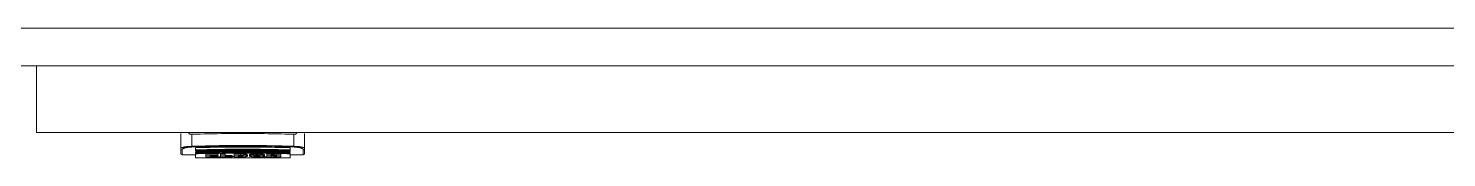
# Model space of a CAD drawing. Header units: millimetres. Extents: x 0 to 4000, y 0 to 2720.
# Drawn here: x 2449.7 to 2794, y 2251.9 to 2283.4 of the extents above; entities that cross this region are included whole.
import ezdxf

# ---------------------------------------------------------------- set-up
doc = ezdxf.new("R2010")
doc.units = ezdxf.units.MM
doc.layers.add('KASTEN', color=1, linetype='Continuous', lineweight=0)

msp = doc.modelspace()

# ---------------------------------------------------------------- linework, layer by layer
at = {"layer": 'KASTEN', "color": 1, "linetype": 'Continuous'}
for p, q in [((3046.75, 2283.42), (1852.76, 2283.42)), ((3047.25, 2274.29), (1852.26, 2274.29)), ((2451.75, 2258.09), (3043.25, 2258.09)), ((2486.79, 2254.21), (2486.79, 2257.84)), ((2516.79, 2257.84), (2516.79, 2254.21)), ((2486.79, 2252.94), (2486.79, 2254.21)), ((2487.09, 2253.91), (2487.09, 2252.64)), ((2487.09, 2252.64), (2490.29, 2252.64)), ((2490.29, 2254.37), (2490.29, 2253.83)), ((2490.29, 2253.63), (2490.29, 2253.83)), ((2490.29, 2253.15), (2490.29, 2253.18)), ((2490.29, 2252.9), (2490.29, 2252.93)), ((2490.29, 2252.9), (2490.29, 2251.94)), ((2490.29, 2251.94), (2493.79, 2251.94)), ((2495.73, 2252.84), (2492.8, 2252.84)), ((2492.8, 2252.59), (2492.8, 2252.84)), ((2492.8, 2252.59), (2495.73, 2252.59)), ((2492.8, 2252.16), (2492.8, 2252.59)), ((2495.78, 2252.16), (2492.8, 2252.16)), ((2493.79, 2251.94), (2509.79, 2251.94)), ((2495.73, 2252.48), (2493.9, 2252.48)), ((2493.9, 2252.48), (2493.9, 2252.41)), ((2493.9, 2252.41), (2495.6, 2252.41)), ((2495.6, 2252.32), (2493.9, 2252.32)), ((2493.9, 2252.32), (2493.9, 2252.25)), ((2493.9, 2252.25), (2495.78, 2252.25)), ((2495.6, 2252.41), (2495.6, 2252.48)), ((2495.6, 2252.41), (2495.6, 2252.32)), ((2495.73, 2252.59), (2495.73, 2252.84)), ((2495.73, 2252.59), (2495.73, 2252.48)), ((2495.78, 2252.5), (2495.73, 2252.5)), ((2495.78, 2252.25), (2495.78, 2252.5)), ((2495.78, 2252.25), (2495.78, 2252.16)), ((2497.48, 2252.84), (2496.38, 2252.84)), ((2496.38, 2252.59), (2496.38, 2252.84)), ((2496.38, 2252.59), (2497.48, 2252.59)), ((2496.38, 2252.16), (2496.38, 2252.59)), ((2499.18, 2252.16), (2496.38, 2252.16)), ((2497.48, 2252.59), (2497.48, 2252.84)), ((2497.48, 2252.59), (2497.48, 2252.25)), ((2499.18, 2252.5), (2497.48, 2252.5)), ((2497.48, 2252.25), (2499.18, 2252.25)), ((2499.18, 2252.25), (2499.18, 2252.5)), ((2499.18, 2252.26), (2499.81, 2252.27)), ((2499.18, 2252.25), (2499.18, 2252.16)), ((2501.31, 2252.84), (2499.68, 2252.84)), ((2499.68, 2252.59), (2499.68, 2252.84)), ((2499.68, 2252.59), (2501.31, 2252.59)), ((2499.68, 2252.16), (2499.68, 2252.59)), ((2501.31, 2252.16), (2499.68, 2252.16)), ((2500.78, 2252.48), (2500.78, 2252.25)), ((2501.05, 2252.48), (2500.78, 2252.48)), ((2500.78, 2252.25), (2501.05, 2252.25)), ((2501.05, 2252.25), (2501.05, 2252.48)), ((2501.31, 2252.59), (2501.31, 2252.84)), ((2502.94, 2252.36), (2502.94, 2252.61)), ((2503.4, 2252.36), (2503.4, 2252.61)), ((2505.23, 2252.6), (2505.23, 2252.85)), ((2505.24, 2252.24), (2505.24, 2252.49)), ((2507.07, 2252.36), (2507.07, 2252.61)), ((2508.67, 2252.84), (2507.67, 2252.84)), ((2507.67, 2252.59), (2507.67, 2252.84)), ((2507.67, 2252.59), (2508.67, 2252.59)), ((2507.67, 2252.16), (2507.67, 2252.59)), ((2508.68, 2252.16), (2507.67, 2252.16)), ((2508.67, 2252.59), (2508.67, 2252.84)), ((2508.68, 2252.38), (2508.68, 2252.16)), ((2509.79, 2251.94), (2513.29, 2251.94)), ((2511.07, 2252.84), (2510.01, 2252.84)), ((2510.01, 2252.59), (2510.01, 2252.84)), ((2510.01, 2252.59), (2511.07, 2252.59)), ((2510.01, 2252.33), (2510.01, 2252.59)), ((2511.07, 2252.16), (2510.01, 2252.16)), ((2511.07, 2252.59), (2511.07, 2252.84)), ((2511.07, 2252.59), (2511.07, 2252.16)), ((2513.29, 2254.37), (2513.29, 2253.83)), ((2513.29, 2253.83), (2513.29, 2253.63)), ((2513.29, 2253.41), (2513.29, 2253.4)), ((2513.29, 2253.18), (2513.29, 2253.15)), ((2513.29, 2252.93), (2513.29, 2252.9)), ((2513.29, 2251.94), (2513.29, 2252.9)), ((2513.29, 2252.64), (2516.49, 2252.64)), ((2516.49, 2252.64), (2516.49, 2253.91)), ((2516.79, 2254.21), (2516.79, 2252.94))]:
    msp.add_line(p, q, dxfattribs=at)
at = {"layer": 'KASTEN', "ltscale": 4}
msp.add_line((2451.75, 2258.09), (2451.75, 2274.29), dxfattribs=at)
at = {"layer": 'KASTEN', "color": 1, "linetype": 'Continuous'}
for points in [[(2488.63, 2257.84), (2488.68, 2257.82), (2488.73, 2257.79), (2488.78, 2257.77), (2488.83, 2257.75), (2488.88, 2257.72), (2488.93, 2257.7), (2488.98, 2257.69), (2489.03, 2257.67), (2489.08, 2257.66), (2489.12, 2257.65), (2489.17, 2257.65), (2489.22, 2257.64), (2489.27, 2257.64), (2489.32, 2257.63), (2489.37, 2257.63), (2489.41, 2257.63)], [(2489.41, 2257.63), (2489.41, 2257.5), (2489.41, 2257.37), (2489.41, 2257.24), (2489.41, 2257.12), (2489.41, 2256.99), (2489.41, 2256.86), (2489.41, 2256.74), (2489.41, 2256.62), (2489.41, 2256.5), (2489.41, 2256.39), (2489.4, 2256.27), (2489.4, 2256.17), (2489.4, 2256.06), (2489.4, 2255.96), (2489.4, 2255.87), (2489.4, 2255.78), (2489.4, 2255.69), (2489.4, 2255.61), (2489.4, 2255.53), (2489.4, 2255.46), (2489.4, 2255.39), (2489.4, 2255.33), (2489.4, 2255.26), (2489.4, 2255.2), (2489.4, 2255.13), (2489.39, 2255.07), (2489.39, 2255.01), (2489.39, 2254.95), (2489.39, 2254.89), (2489.39, 2254.83), (2489.39, 2254.77), (2489.39, 2254.71)], [(2489.39, 2254.71), (2490.51, 2254.74), (2491.63, 2254.77), (2492.74, 2254.8), (2493.85, 2254.83), (2494.96, 2254.86), (2496.06, 2254.88), (2497.15, 2254.9), (2498.23, 2254.92), (2499.31, 2254.93), (2500.37, 2254.94), (2501.43, 2254.94), (2502.47, 2254.94), (2503.5, 2254.94), (2504.53, 2254.93), (2505.53, 2254.92), (2506.53, 2254.9), (2507.52, 2254.88), (2508.49, 2254.86), (2509.45, 2254.84), (2510.41, 2254.82), (2511.36, 2254.79), (2512.3, 2254.77), (2513.24, 2254.74), (2514.18, 2254.71)], [(2489.41, 2257.63), (2490.44, 2257.66), (2491.47, 2257.68), (2492.5, 2257.71), (2493.52, 2257.73), (2494.55, 2257.76), (2495.58, 2257.78), (2496.61, 2257.8), (2497.65, 2257.81), (2498.68, 2257.82), (2499.71, 2257.83), (2500.75, 2257.84), (2501.79, 2257.84), (2502.82, 2257.84), (2503.86, 2257.83), (2504.89, 2257.82), (2505.92, 2257.81), (2506.96, 2257.8), (2507.99, 2257.78), (2509.02, 2257.76), (2510.05, 2257.73), (2511.08, 2257.71), (2512.1, 2257.68), (2513.13, 2257.66), (2514.16, 2257.63)], [(2514.16, 2257.63), (2514.21, 2257.63), (2514.27, 2257.64), (2514.32, 2257.64), (2514.38, 2257.65), (2514.43, 2257.65), (2514.48, 2257.66), (2514.53, 2257.67), (2514.58, 2257.68), (2514.63, 2257.7), (2514.68, 2257.72), (2514.72, 2257.73), (2514.77, 2257.75), (2514.81, 2257.77), (2514.86, 2257.8), (2514.9, 2257.82), (2514.94, 2257.84)], [(2514.18, 2254.71), (2514.18, 2254.84), (2514.18, 2254.97), (2514.18, 2255.1), (2514.18, 2255.23), (2514.17, 2255.36), (2514.17, 2255.48), (2514.17, 2255.61), (2514.17, 2255.73), (2514.17, 2255.85), (2514.17, 2255.97), (2514.17, 2256.09), (2514.17, 2256.2), (2514.17, 2256.31), (2514.17, 2256.41), (2514.17, 2256.51), (2514.17, 2256.61), (2514.16, 2256.69), (2514.16, 2256.78), (2514.16, 2256.86), (2514.16, 2256.94), (2514.16, 2257.01), (2514.16, 2257.08), (2514.16, 2257.14), (2514.16, 2257.2), (2514.16, 2257.26), (2514.16, 2257.32), (2514.16, 2257.38), (2514.16, 2257.43), (2514.16, 2257.48), (2514.16, 2257.53), (2514.16, 2257.58), (2514.16, 2257.63)], [(2486.79, 2254.21), (2486.79, 2254.22), (2486.79, 2254.23), (2486.8, 2254.25), (2486.81, 2254.26), (2486.82, 2254.27), (2486.83, 2254.28), (2486.84, 2254.3), (2486.86, 2254.31), (2486.88, 2254.33), (2486.91, 2254.34), (2486.94, 2254.36), (2486.98, 2254.37), (2487.02, 2254.39), (2487.06, 2254.4), (2487.11, 2254.42), (2487.16, 2254.44), (2487.22, 2254.45), (2487.29, 2254.47), (2487.36, 2254.49), (2487.43, 2254.5), (2487.51, 2254.52), (2487.59, 2254.54), (2487.67, 2254.55), (2487.76, 2254.57), (2487.85, 2254.58), (2487.94, 2254.59), (2488.03, 2254.61), (2488.13, 2254.62), (2488.23, 2254.63), (2488.33, 2254.64), (2488.43, 2254.65), (2488.53, 2254.66), (2488.64, 2254.67), (2488.74, 2254.68), (2488.85, 2254.68), (2488.96, 2254.69), (2489.07, 2254.69), (2489.17, 2254.7), (2489.28, 2254.7), (2489.39, 2254.71)], [(2489.43, 2254.55), (2489.33, 2254.55), (2489.23, 2254.54), (2489.14, 2254.53), (2489.04, 2254.53), (2488.94, 2254.52), (2488.84, 2254.51), (2488.75, 2254.5), (2488.66, 2254.49), (2488.56, 2254.48), (2488.47, 2254.47), (2488.38, 2254.45), (2488.29, 2254.44), (2488.2, 2254.42), (2488.12, 2254.41), (2488.04, 2254.39), (2487.96, 2254.37), (2487.88, 2254.35), (2487.8, 2254.33), (2487.73, 2254.31), (2487.66, 2254.29), (2487.6, 2254.27), (2487.54, 2254.25), (2487.48, 2254.23), (2487.42, 2254.21), (2487.38, 2254.19), (2487.33, 2254.17), (2487.29, 2254.15), (2487.26, 2254.13), (2487.22, 2254.11), (2487.2, 2254.09), (2487.17, 2254.07), (2487.15, 2254.05), (2487.14, 2254.03), (2487.12, 2254.01), (2487.11, 2253.99), (2487.11, 2253.98), (2487.1, 2253.96), (2487.09, 2253.94), (2487.09, 2253.93), (2487.09, 2253.91)], [(2514.14, 2254.55), (2513.2, 2254.58), (2512.27, 2254.61), (2511.33, 2254.63), (2510.38, 2254.66), (2509.43, 2254.68), (2508.47, 2254.71), (2507.5, 2254.73), (2506.52, 2254.74), (2505.52, 2254.76), (2504.52, 2254.77), (2503.5, 2254.78), (2502.47, 2254.78), (2501.43, 2254.78), (2500.38, 2254.78), (2499.32, 2254.77), (2498.24, 2254.76), (2497.16, 2254.74), (2496.07, 2254.72), (2494.98, 2254.7), (2493.88, 2254.67), (2492.77, 2254.64), (2491.66, 2254.61), (2490.55, 2254.58), (2489.43, 2254.55)], [(2490.29, 2254.37), (2490.99, 2254.39), (2491.7, 2254.4), (2492.41, 2254.42), (2493.12, 2254.44), (2493.83, 2254.46), (2494.54, 2254.47), (2495.25, 2254.48), (2495.96, 2254.5), (2496.67, 2254.51), (2497.39, 2254.52), (2498.11, 2254.53), (2498.82, 2254.53), (2499.54, 2254.54), (2500.26, 2254.54), (2500.98, 2254.54), (2501.7, 2254.54), (2502.43, 2254.54), (2503.15, 2254.54), (2503.87, 2254.54), (2504.6, 2254.53), (2505.32, 2254.53), (2506.04, 2254.52), (2506.77, 2254.51), (2507.49, 2254.5), (2508.22, 2254.49), (2508.94, 2254.47), (2509.67, 2254.46), (2510.39, 2254.44), (2511.11, 2254.42), (2511.84, 2254.4), (2512.56, 2254.39), (2513.29, 2254.37)], [(2490.29, 2253.83), (2491, 2253.85), (2491.72, 2253.87), (2492.43, 2253.89), (2493.15, 2253.9), (2493.86, 2253.92), (2494.58, 2253.94), (2495.3, 2253.95), (2496.01, 2253.96), (2496.73, 2253.97), (2497.45, 2253.98), (2498.17, 2253.99), (2498.89, 2254), (2499.61, 2254), (2500.33, 2254), (2501.05, 2254.01), (2501.78, 2254.01), (2502.5, 2254.01), (2503.22, 2254), (2503.94, 2254), (2504.66, 2254), (2505.39, 2253.99), (2506.11, 2253.98), (2506.83, 2253.97), (2507.55, 2253.96), (2508.27, 2253.95), (2508.98, 2253.94), (2509.7, 2253.92), (2510.42, 2253.9), (2511.14, 2253.89), (2511.85, 2253.87), (2512.57, 2253.85), (2513.29, 2253.83)], [(2513.29, 2253.63), (2512.57, 2253.65), (2511.86, 2253.67), (2511.14, 2253.69), (2510.43, 2253.71), (2509.71, 2253.72), (2508.99, 2253.74), (2508.28, 2253.75), (2507.56, 2253.77), (2506.84, 2253.78), (2506.12, 2253.79), (2505.4, 2253.79), (2504.68, 2253.8), (2503.96, 2253.8), (2503.24, 2253.81), (2502.52, 2253.81), (2501.8, 2253.81), (2501.07, 2253.81), (2500.35, 2253.81), (2499.63, 2253.8), (2498.91, 2253.8), (2498.19, 2253.79), (2497.46, 2253.79), (2496.74, 2253.78), (2496.02, 2253.77), (2495.31, 2253.75), (2494.59, 2253.74), (2493.87, 2253.72), (2493.15, 2253.71), (2492.44, 2253.69), (2491.72, 2253.67), (2491, 2253.65), (2490.29, 2253.63)], [(2490.29, 2253.59), (2491, 2253.61), (2491.71, 2253.63), (2492.42, 2253.65), (2493.11, 2253.66), (2493.79, 2253.68), (2494.46, 2253.7), (2495.1, 2253.71), (2495.72, 2253.72), (2496.31, 2253.73), (2496.88, 2253.74), (2497.42, 2253.75), (2497.94, 2253.75), (2498.43, 2253.76), (2498.9, 2253.76), (2499.34, 2253.76), (2499.76, 2253.76), (2500.16, 2253.77), (2500.55, 2253.77), (2500.91, 2253.77), (2501.27, 2253.77), (2501.61, 2253.77), (2501.95, 2253.77), (2502.29, 2253.77), (2502.62, 2253.77), (2502.96, 2253.77), (2503.3, 2253.76), (2503.65, 2253.76), (2504.01, 2253.76), (2504.38, 2253.76), (2504.75, 2253.76), (2505.14, 2253.75), (2505.54, 2253.75), (2505.95, 2253.75), (2506.38, 2253.74), (2506.82, 2253.74), (2507.27, 2253.73), (2507.74, 2253.72), (2508.21, 2253.72), (2508.69, 2253.71), (2509.18, 2253.7), (2509.68, 2253.69), (2510.18, 2253.68), (2510.69, 2253.66), (2511.2, 2253.65), (2511.72, 2253.64), (2512.24, 2253.62), (2512.76, 2253.61), (2513.29, 2253.59)], [(2513.29, 2253.4), (2512.57, 2253.42), (2511.86, 2253.44), (2511.14, 2253.45), (2510.43, 2253.47), (2509.71, 2253.49), (2508.99, 2253.5), (2508.28, 2253.51), (2507.56, 2253.53), (2506.84, 2253.54), (2506.12, 2253.55), (2505.4, 2253.55), (2504.68, 2253.56), (2503.96, 2253.56), (2503.24, 2253.57), (2502.52, 2253.57), (2501.8, 2253.57), (2501.07, 2253.57), (2500.35, 2253.57), (2499.63, 2253.56), (2498.91, 2253.56), (2498.19, 2253.55), (2497.46, 2253.55), (2496.74, 2253.54), (2496.02, 2253.53), (2495.31, 2253.51), (2494.59, 2253.5), (2493.87, 2253.49), (2493.15, 2253.47), (2492.43, 2253.45), (2491.72, 2253.44), (2491, 2253.42), (2490.29, 2253.4)], [(2490.29, 2253.36), (2491, 2253.38), (2491.71, 2253.4), (2492.42, 2253.42), (2493.11, 2253.43), (2493.79, 2253.45), (2494.46, 2253.46), (2495.1, 2253.47), (2495.72, 2253.48), (2496.31, 2253.49), (2496.88, 2253.5), (2497.42, 2253.51), (2497.94, 2253.51), (2498.43, 2253.52), (2498.9, 2253.52), (2499.34, 2253.52), (2499.76, 2253.52), (2500.16, 2253.53), (2500.55, 2253.53), (2500.91, 2253.53), (2501.27, 2253.53), (2501.61, 2253.53), (2501.95, 2253.53), (2502.29, 2253.53), (2502.62, 2253.53), (2502.96, 2253.53), (2503.3, 2253.53), (2503.65, 2253.52), (2504.01, 2253.52), (2504.38, 2253.52), (2504.75, 2253.52), (2505.14, 2253.52), (2505.54, 2253.51), (2505.95, 2253.51), (2506.38, 2253.51), (2506.82, 2253.5), (2507.27, 2253.49), (2507.74, 2253.49), (2508.21, 2253.48), (2508.69, 2253.47), (2509.18, 2253.46), (2509.68, 2253.45), (2510.18, 2253.44), (2510.69, 2253.43), (2511.2, 2253.42), (2511.72, 2253.4), (2512.24, 2253.39), (2512.76, 2253.38), (2513.29, 2253.36)], [(2513.29, 2253.15), (2512.57, 2253.17), (2511.86, 2253.19), (2511.14, 2253.2), (2510.43, 2253.22), (2509.71, 2253.23), (2508.99, 2253.24), (2508.28, 2253.26), (2507.56, 2253.27), (2506.84, 2253.28), (2506.12, 2253.29), (2505.4, 2253.29), (2504.68, 2253.3), (2503.96, 2253.3), (2503.24, 2253.31), (2502.52, 2253.31), (2501.8, 2253.31), (2501.07, 2253.31), (2500.35, 2253.31), (2499.63, 2253.3), (2498.91, 2253.3), (2498.19, 2253.29), (2497.46, 2253.29), (2496.74, 2253.28), (2496.02, 2253.27), (2495.3, 2253.26), (2494.59, 2253.24), (2493.87, 2253.23), (2493.15, 2253.22), (2492.43, 2253.2), (2491.72, 2253.19), (2491, 2253.17), (2490.29, 2253.15)], [(2490.29, 2253.12), (2491, 2253.14), (2491.71, 2253.15), (2492.42, 2253.17), (2493.11, 2253.18), (2493.79, 2253.2), (2494.46, 2253.21), (2495.1, 2253.22), (2495.72, 2253.23), (2496.31, 2253.24), (2496.88, 2253.25), (2497.42, 2253.25), (2497.94, 2253.26), (2498.43, 2253.26), (2498.9, 2253.26), (2499.34, 2253.27), (2499.76, 2253.27), (2500.16, 2253.27), (2500.55, 2253.27), (2500.91, 2253.27), (2501.27, 2253.27), (2501.61, 2253.27), (2501.95, 2253.27), (2502.29, 2253.27), (2502.62, 2253.27), (2502.96, 2253.27), (2503.3, 2253.27), (2503.65, 2253.27), (2504.01, 2253.27), (2504.38, 2253.26), (2504.75, 2253.26), (2505.14, 2253.26), (2505.54, 2253.26), (2505.95, 2253.25), (2506.38, 2253.25), (2506.82, 2253.24), (2507.27, 2253.24), (2507.74, 2253.23), (2508.21, 2253.23), (2508.69, 2253.22), (2509.18, 2253.21), (2509.68, 2253.2), (2510.18, 2253.19), (2510.69, 2253.18), (2511.2, 2253.17), (2511.72, 2253.16), (2512.24, 2253.14), (2512.76, 2253.13), (2513.29, 2253.12)], [(2513.29, 2252.9), (2512.57, 2252.91), (2511.86, 2252.93), (2511.14, 2252.94), (2510.43, 2252.96), (2509.71, 2252.97), (2508.99, 2252.98), (2508.28, 2252.99), (2507.56, 2253), (2506.84, 2253.01), (2506.12, 2253.02), (2505.4, 2253.02), (2504.68, 2253.03), (2503.96, 2253.03), (2503.24, 2253.04), (2502.52, 2253.04), (2501.8, 2253.04), (2501.07, 2253.04), (2500.35, 2253.04), (2499.63, 2253.03), (2498.91, 2253.03), (2498.19, 2253.02), (2497.46, 2253.02), (2496.74, 2253.01), (2496.02, 2253), (2495.3, 2252.99), (2494.59, 2252.98), (2493.87, 2252.97), (2493.15, 2252.96), (2492.43, 2252.94), (2491.72, 2252.93), (2491, 2252.91), (2490.29, 2252.9)], [(2493.89, 2251.95), (2493.89, 2251.95), (2493.89, 2251.95), (2493.9, 2251.95), (2493.91, 2251.95), (2493.93, 2251.95), (2493.96, 2251.96), (2494, 2251.96), (2494.05, 2251.96), (2494.12, 2251.97), (2494.21, 2251.98), (2494.31, 2251.99), (2494.42, 2252), (2494.55, 2252.01), (2494.69, 2252.02), (2494.85, 2252.03), (2495.02, 2252.04), (2495.21, 2252.06), (2495.4, 2252.07), (2495.61, 2252.08), (2495.83, 2252.1), (2496.05, 2252.11), (2496.28, 2252.13), (2496.51, 2252.14), (2496.74, 2252.16)], [(2501.84, 2252.35), (2501.84, 2252.36), (2501.84, 2252.37), (2501.84, 2252.37), (2501.83, 2252.38), (2501.83, 2252.38), (2501.83, 2252.39), (2501.82, 2252.39), (2501.82, 2252.4), (2501.81, 2252.4), (2501.8, 2252.41), (2501.8, 2252.41), (2501.79, 2252.42), (2501.78, 2252.42), (2501.77, 2252.42), (2501.76, 2252.43), (2501.75, 2252.43), (2501.74, 2252.43), (2501.72, 2252.44), (2501.71, 2252.44), (2501.7, 2252.44), (2501.69, 2252.45), (2501.67, 2252.45), (2501.66, 2252.45), (2501.64, 2252.45), (2501.62, 2252.45), (2501.61, 2252.46), (2501.59, 2252.46), (2501.57, 2252.46), (2501.55, 2252.46), (2501.53, 2252.46), (2501.51, 2252.47), (2501.48, 2252.47), (2501.46, 2252.47), (2501.44, 2252.47), (2501.41, 2252.47), (2501.39, 2252.47), (2501.36, 2252.47), (2501.34, 2252.47), (2501.31, 2252.47), (2501.28, 2252.47), (2501.25, 2252.47), (2501.23, 2252.48), (2501.2, 2252.48), (2501.17, 2252.48), (2501.14, 2252.48), (2501.11, 2252.48), (2501.08, 2252.48), (2501.05, 2252.48)], [(2501.05, 2252.25), (2501.09, 2252.25), (2501.13, 2252.25), (2501.17, 2252.25), (2501.21, 2252.25), (2501.25, 2252.25), (2501.29, 2252.25), (2501.33, 2252.25), (2501.36, 2252.25), (2501.39, 2252.25), (2501.43, 2252.25), (2501.46, 2252.25), (2501.48, 2252.25), (2501.51, 2252.25), (2501.54, 2252.25), (2501.56, 2252.26), (2501.58, 2252.26), (2501.6, 2252.26), (2501.62, 2252.26), (2501.64, 2252.26), (2501.65, 2252.26), (2501.67, 2252.27), (2501.68, 2252.27), (2501.7, 2252.27), (2501.71, 2252.27), (2501.73, 2252.28), (2501.74, 2252.28), (2501.76, 2252.28), (2501.77, 2252.29), (2501.79, 2252.29), (2501.8, 2252.3), (2501.81, 2252.3), (2501.82, 2252.31), (2501.82, 2252.31), (2501.83, 2252.32), (2501.83, 2252.32), (2501.84, 2252.33), (2501.84, 2252.34), (2501.84, 2252.34), (2501.84, 2252.35), (2501.84, 2252.35)], [(2502.94, 2252.61), (2502.93, 2252.62), (2502.93, 2252.63), (2502.92, 2252.65), (2502.91, 2252.66), (2502.89, 2252.67), (2502.88, 2252.68), (2502.86, 2252.69), (2502.84, 2252.7), (2502.81, 2252.72), (2502.78, 2252.73), (2502.75, 2252.74), (2502.71, 2252.74), (2502.67, 2252.75), (2502.63, 2252.76), (2502.59, 2252.77), (2502.55, 2252.78), (2502.5, 2252.78), (2502.46, 2252.79), (2502.42, 2252.8), (2502.37, 2252.8), (2502.33, 2252.81), (2502.28, 2252.81), (2502.23, 2252.81), (2502.18, 2252.82), (2502.13, 2252.82), (2502.08, 2252.83), (2502.03, 2252.83), (2501.98, 2252.83), (2501.92, 2252.83), (2501.87, 2252.84), (2501.82, 2252.84), (2501.76, 2252.84), (2501.7, 2252.84), (2501.65, 2252.84), (2501.59, 2252.84), (2501.54, 2252.84), (2501.48, 2252.84), (2501.42, 2252.84), (2501.37, 2252.84), (2501.31, 2252.84)], [(2501.31, 2252.59), (2501.39, 2252.59), (2501.48, 2252.59), (2501.56, 2252.59), (2501.64, 2252.59), (2501.72, 2252.59), (2501.8, 2252.58), (2501.88, 2252.58), (2501.95, 2252.58), (2502.02, 2252.58), (2502.09, 2252.57), (2502.15, 2252.57), (2502.22, 2252.56), (2502.27, 2252.56), (2502.33, 2252.55), (2502.38, 2252.55), (2502.43, 2252.54), (2502.48, 2252.53), (2502.52, 2252.53), (2502.56, 2252.52), (2502.6, 2252.52), (2502.64, 2252.51), (2502.67, 2252.5), (2502.7, 2252.49), (2502.73, 2252.49), (2502.76, 2252.48), (2502.78, 2252.47), (2502.81, 2252.46), (2502.83, 2252.46), (2502.85, 2252.45), (2502.86, 2252.44), (2502.88, 2252.43), (2502.89, 2252.42), (2502.9, 2252.42), (2502.91, 2252.41), (2502.92, 2252.4), (2502.93, 2252.39), (2502.93, 2252.38), (2502.93, 2252.37), (2502.94, 2252.37), (2502.94, 2252.36)], [(2501.96, 2252.17), (2501.94, 2252.17), (2501.92, 2252.17), (2501.9, 2252.16), (2501.88, 2252.16), (2501.86, 2252.16), (2501.84, 2252.16), (2501.81, 2252.16), (2501.79, 2252.16), (2501.77, 2252.16), (2501.74, 2252.16), (2501.72, 2252.16), (2501.69, 2252.16), (2501.66, 2252.16), (2501.63, 2252.16), (2501.6, 2252.16), (2501.57, 2252.16), (2501.54, 2252.16), (2501.51, 2252.16), (2501.48, 2252.16), (2501.44, 2252.16), (2501.41, 2252.16), (2501.38, 2252.16), (2501.34, 2252.16), (2501.31, 2252.16)], [(2502.94, 2252.36), (2502.94, 2252.35), (2502.94, 2252.34), (2502.93, 2252.33), (2502.93, 2252.32), (2502.92, 2252.31), (2502.91, 2252.3), (2502.9, 2252.29), (2502.88, 2252.28), (2502.86, 2252.27), (2502.84, 2252.26), (2502.81, 2252.25), (2502.78, 2252.25), (2502.75, 2252.24), (2502.72, 2252.23), (2502.68, 2252.23), (2502.65, 2252.22), (2502.61, 2252.21), (2502.57, 2252.21), (2502.53, 2252.2), (2502.49, 2252.2), (2502.45, 2252.2), (2502.41, 2252.19), (2502.37, 2252.19), (2502.33, 2252.18), (2502.28, 2252.18), (2502.24, 2252.18), (2502.19, 2252.18), (2502.15, 2252.17), (2502.1, 2252.17), (2502.05, 2252.17), (2502.01, 2252.17), (2501.96, 2252.17)], [(2505.23, 2252.85), (2505.14, 2252.85), (2505.06, 2252.85), (2504.97, 2252.85), (2504.89, 2252.85), (2504.8, 2252.84), (2504.72, 2252.84), (2504.64, 2252.84), (2504.56, 2252.84), (2504.49, 2252.83), (2504.41, 2252.83), (2504.34, 2252.83), (2504.27, 2252.82), (2504.21, 2252.82), (2504.14, 2252.81), (2504.08, 2252.81), (2504.02, 2252.8), (2503.97, 2252.79), (2503.92, 2252.79), (2503.87, 2252.78), (2503.82, 2252.77), (2503.78, 2252.77), (2503.74, 2252.76), (2503.7, 2252.75), (2503.67, 2252.74), (2503.63, 2252.74), (2503.6, 2252.73), (2503.57, 2252.72), (2503.54, 2252.71), (2503.52, 2252.7), (2503.5, 2252.7), (2503.48, 2252.69), (2503.46, 2252.68), (2503.45, 2252.67), (2503.44, 2252.66), (2503.43, 2252.65), (2503.42, 2252.64), (2503.41, 2252.63), (2503.41, 2252.63), (2503.41, 2252.62), (2503.4, 2252.61)], [(2503.4, 2252.36), (2503.41, 2252.37), (2503.41, 2252.38), (2503.42, 2252.39), (2503.43, 2252.4), (2503.44, 2252.41), (2503.45, 2252.42), (2503.47, 2252.43), (2503.49, 2252.44), (2503.51, 2252.45), (2503.54, 2252.46), (2503.57, 2252.47), (2503.61, 2252.48), (2503.64, 2252.49), (2503.68, 2252.5), (2503.72, 2252.5), (2503.76, 2252.51), (2503.81, 2252.52), (2503.85, 2252.53), (2503.9, 2252.53), (2503.95, 2252.54), (2504, 2252.54), (2504.05, 2252.55), (2504.1, 2252.56), (2504.16, 2252.56), (2504.22, 2252.57), (2504.28, 2252.57), (2504.34, 2252.57), (2504.4, 2252.58), (2504.46, 2252.58), (2504.53, 2252.58), (2504.6, 2252.59), (2504.66, 2252.59), (2504.73, 2252.59), (2504.8, 2252.59), (2504.87, 2252.59), (2504.94, 2252.6), (2505.02, 2252.6), (2505.09, 2252.6), (2505.16, 2252.6), (2505.23, 2252.6)], [(2505.27, 2252.15), (2505.17, 2252.15), (2505.07, 2252.15), (2504.98, 2252.15), (2504.88, 2252.15), (2504.78, 2252.16), (2504.69, 2252.16), (2504.6, 2252.16), (2504.51, 2252.16), (2504.43, 2252.16), (2504.35, 2252.17), (2504.27, 2252.17), (2504.2, 2252.18), (2504.14, 2252.18), (2504.07, 2252.19), (2504.01, 2252.19), (2503.96, 2252.2), (2503.9, 2252.2), (2503.85, 2252.21), (2503.81, 2252.21), (2503.76, 2252.22), (2503.72, 2252.22), (2503.69, 2252.23), (2503.65, 2252.23), (2503.62, 2252.24), (2503.59, 2252.25), (2503.56, 2252.25), (2503.54, 2252.26), (2503.52, 2252.27), (2503.5, 2252.27), (2503.48, 2252.28), (2503.46, 2252.29), (2503.45, 2252.3), (2503.44, 2252.3), (2503.43, 2252.31), (2503.42, 2252.32), (2503.42, 2252.33), (2503.41, 2252.33), (2503.41, 2252.34), (2503.4, 2252.35), (2503.4, 2252.36)], [(2505.23, 2252.48), (2505.2, 2252.48), (2505.17, 2252.48), (2505.14, 2252.48), (2505.11, 2252.48), (2505.08, 2252.48), (2505.05, 2252.48), (2505.02, 2252.48), (2504.99, 2252.48), (2504.96, 2252.48), (2504.94, 2252.48), (2504.91, 2252.47), (2504.88, 2252.47), (2504.86, 2252.47), (2504.83, 2252.47), (2504.81, 2252.47), (2504.79, 2252.46), (2504.77, 2252.46), (2504.74, 2252.46), (2504.72, 2252.46), (2504.7, 2252.45), (2504.68, 2252.45), (2504.67, 2252.45), (2504.65, 2252.44), (2504.63, 2252.44), (2504.62, 2252.43), (2504.6, 2252.43), (2504.59, 2252.43), (2504.57, 2252.42), (2504.56, 2252.42), (2504.55, 2252.41), (2504.54, 2252.41), (2504.53, 2252.4), (2504.53, 2252.4), (2504.52, 2252.39), (2504.52, 2252.38), (2504.51, 2252.38), (2504.51, 2252.37), (2504.51, 2252.37), (2504.5, 2252.36), (2504.5, 2252.36)], [(2504.5, 2252.36), (2504.51, 2252.35), (2504.51, 2252.34), (2504.51, 2252.34), (2504.51, 2252.33), (2504.52, 2252.33), (2504.52, 2252.32), (2504.53, 2252.31), (2504.54, 2252.31), (2504.55, 2252.3), (2504.56, 2252.3), (2504.57, 2252.29), (2504.59, 2252.29), (2504.6, 2252.29), (2504.62, 2252.28), (2504.63, 2252.28), (2504.65, 2252.27), (2504.67, 2252.27), (2504.69, 2252.27), (2504.71, 2252.27), (2504.73, 2252.26), (2504.75, 2252.26), (2504.77, 2252.26), (2504.79, 2252.26), (2504.81, 2252.25), (2504.84, 2252.25), (2504.86, 2252.25), (2504.88, 2252.25), (2504.91, 2252.25), (2504.93, 2252.25), (2504.96, 2252.25), (2504.99, 2252.24), (2505.01, 2252.24), (2505.04, 2252.24), (2505.07, 2252.24), (2505.1, 2252.24), (2505.13, 2252.24), (2505.15, 2252.24), (2505.18, 2252.24), (2505.21, 2252.24), (2505.24, 2252.24)], [(2507.07, 2252.61), (2507.07, 2252.62), (2507.06, 2252.63), (2507.06, 2252.64), (2507.05, 2252.65), (2507.04, 2252.66), (2507.03, 2252.67), (2507.01, 2252.68), (2506.99, 2252.69), (2506.97, 2252.7), (2506.95, 2252.71), (2506.92, 2252.72), (2506.89, 2252.73), (2506.85, 2252.74), (2506.82, 2252.75), (2506.78, 2252.75), (2506.74, 2252.76), (2506.7, 2252.77), (2506.65, 2252.78), (2506.61, 2252.78), (2506.56, 2252.79), (2506.51, 2252.79), (2506.46, 2252.8), (2506.41, 2252.81), (2506.35, 2252.81), (2506.29, 2252.82), (2506.23, 2252.82), (2506.17, 2252.82), (2506.11, 2252.83), (2506.04, 2252.83), (2505.97, 2252.84), (2505.9, 2252.84), (2505.83, 2252.84), (2505.76, 2252.84), (2505.69, 2252.84), (2505.61, 2252.85), (2505.54, 2252.85), (2505.46, 2252.85), (2505.39, 2252.85), (2505.31, 2252.85), (2505.23, 2252.85)], [(2505.23, 2252.6), (2505.32, 2252.6), (2505.41, 2252.6), (2505.5, 2252.6), (2505.58, 2252.59), (2505.67, 2252.59), (2505.75, 2252.59), (2505.83, 2252.59), (2505.91, 2252.59), (2505.99, 2252.58), (2506.07, 2252.58), (2506.14, 2252.57), (2506.21, 2252.57), (2506.27, 2252.56), (2506.34, 2252.56), (2506.4, 2252.55), (2506.45, 2252.55), (2506.51, 2252.54), (2506.56, 2252.54), (2506.61, 2252.53), (2506.65, 2252.52), (2506.7, 2252.52), (2506.74, 2252.51), (2506.77, 2252.5), (2506.81, 2252.49), (2506.84, 2252.49), (2506.87, 2252.48), (2506.9, 2252.47), (2506.93, 2252.46), (2506.95, 2252.46), (2506.98, 2252.45), (2507, 2252.44), (2507.01, 2252.43), (2507.03, 2252.42), (2507.04, 2252.41), (2507.05, 2252.4), (2507.05, 2252.39), (2507.06, 2252.39), (2507.07, 2252.38), (2507.07, 2252.37), (2507.07, 2252.36)], [(2505.97, 2252.36), (2505.97, 2252.37), (2505.97, 2252.37), (2505.96, 2252.38), (2505.96, 2252.39), (2505.96, 2252.39), (2505.95, 2252.4), (2505.94, 2252.4), (2505.93, 2252.41), (2505.92, 2252.41), (2505.91, 2252.42), (2505.9, 2252.42), (2505.88, 2252.43), (2505.86, 2252.43), (2505.85, 2252.44), (2505.83, 2252.44), (2505.81, 2252.45), (2505.79, 2252.45), (2505.77, 2252.45), (2505.75, 2252.46), (2505.73, 2252.46), (2505.71, 2252.46), (2505.69, 2252.46), (2505.66, 2252.47), (2505.64, 2252.47), (2505.62, 2252.47), (2505.59, 2252.47), (2505.57, 2252.47), (2505.54, 2252.47), (2505.52, 2252.48), (2505.49, 2252.48), (2505.47, 2252.48), (2505.44, 2252.48), (2505.42, 2252.48), (2505.39, 2252.48), (2505.36, 2252.48), (2505.34, 2252.48), (2505.31, 2252.48), (2505.28, 2252.48), (2505.26, 2252.48), (2505.23, 2252.48)], [(2505.24, 2252.24), (2505.27, 2252.24), (2505.31, 2252.24), (2505.34, 2252.24), (2505.37, 2252.24), (2505.41, 2252.24), (2505.44, 2252.24), (2505.47, 2252.24), (2505.5, 2252.24), (2505.53, 2252.25), (2505.56, 2252.25), (2505.58, 2252.25), (2505.61, 2252.25), (2505.64, 2252.25), (2505.66, 2252.25), (2505.68, 2252.26), (2505.71, 2252.26), (2505.73, 2252.26), (2505.75, 2252.26), (2505.77, 2252.26), (2505.79, 2252.27), (2505.81, 2252.27), (2505.83, 2252.27), (2505.84, 2252.28), (2505.86, 2252.28), (2505.87, 2252.28), (2505.89, 2252.29), (2505.9, 2252.29), (2505.91, 2252.3), (2505.92, 2252.3), (2505.93, 2252.3), (2505.94, 2252.31), (2505.95, 2252.32), (2505.95, 2252.32), (2505.96, 2252.33), (2505.96, 2252.33), (2505.96, 2252.34), (2505.97, 2252.34), (2505.97, 2252.35), (2505.97, 2252.36), (2505.97, 2252.36)], [(2507.07, 2252.36), (2507.07, 2252.35), (2507.06, 2252.34), (2507.06, 2252.33), (2507.05, 2252.32), (2507.04, 2252.31), (2507.03, 2252.3), (2507.02, 2252.29), (2507, 2252.28), (2506.98, 2252.27), (2506.95, 2252.26), (2506.93, 2252.26), (2506.89, 2252.25), (2506.86, 2252.24), (2506.83, 2252.23), (2506.79, 2252.23), (2506.75, 2252.22), (2506.71, 2252.21), (2506.66, 2252.21), (2506.62, 2252.2), (2506.57, 2252.2), (2506.52, 2252.19), (2506.47, 2252.19), (2506.42, 2252.19), (2506.37, 2252.18), (2506.31, 2252.18), (2506.25, 2252.17), (2506.19, 2252.17), (2506.13, 2252.17), (2506.06, 2252.17), (2506, 2252.16), (2505.93, 2252.16), (2505.86, 2252.16), (2505.79, 2252.16), (2505.72, 2252.16), (2505.65, 2252.15), (2505.57, 2252.15), (2505.5, 2252.15), (2505.43, 2252.15), (2505.35, 2252.15), (2505.27, 2252.15)], [(2506.33, 2252.18), (2506.46, 2252.17), (2506.6, 2252.17), (2506.74, 2252.16), (2506.88, 2252.16), (2507.03, 2252.15), (2507.17, 2252.14), (2507.31, 2252.13), (2507.46, 2252.12), (2507.61, 2252.11), (2507.75, 2252.1), (2507.9, 2252.09), (2508.05, 2252.08), (2508.2, 2252.07), (2508.35, 2252.06), (2508.49, 2252.05), (2508.63, 2252.04), (2508.77, 2252.03), (2508.9, 2252.01), (2509.02, 2252), (2509.14, 2251.99), (2509.25, 2251.99), (2509.35, 2251.98), (2509.44, 2251.97), (2509.51, 2251.96), (2509.58, 2251.96), (2509.63, 2251.95), (2509.67, 2251.95), (2509.7, 2251.95), (2509.73, 2251.95), (2509.75, 2251.94), (2509.77, 2251.94), (2509.79, 2251.94)], [(2508.67, 2252.84), (2508.68, 2252.84), (2508.69, 2252.84), (2508.7, 2252.84), (2508.72, 2252.84), (2508.73, 2252.83), (2508.74, 2252.83), (2508.75, 2252.83), (2508.76, 2252.83), (2508.77, 2252.82), (2508.78, 2252.82), (2508.8, 2252.82), (2508.81, 2252.82), (2508.82, 2252.81), (2508.83, 2252.81), (2508.84, 2252.81), (2508.85, 2252.81), (2508.86, 2252.81), (2508.87, 2252.8), (2508.88, 2252.8), (2508.89, 2252.8), (2508.9, 2252.8), (2508.91, 2252.79), (2508.92, 2252.79), (2508.93, 2252.79), (2508.95, 2252.79), (2508.96, 2252.79), (2508.97, 2252.78), (2508.98, 2252.78), (2508.99, 2252.78), (2509.01, 2252.78), (2509.02, 2252.77), (2509.03, 2252.77), (2509.04, 2252.77), (2509.05, 2252.77), (2509.06, 2252.76), (2509.07, 2252.76), (2509.08, 2252.76), (2509.1, 2252.76), (2509.11, 2252.75), (2509.12, 2252.75), (2509.13, 2252.75), (2509.14, 2252.75), (2509.15, 2252.75), (2509.16, 2252.74), (2509.18, 2252.74), (2509.19, 2252.74), (2509.2, 2252.74), (2509.22, 2252.73), (2509.23, 2252.73), (2509.24, 2252.73), (2509.25, 2252.73), (2509.26, 2252.73), (2509.27, 2252.72), (2509.28, 2252.72), (2509.29, 2252.72), (2509.3, 2252.72), (2509.31, 2252.72), (2509.33, 2252.71), (2509.34, 2252.71), (2509.35, 2252.71), (2509.36, 2252.71), (2509.37, 2252.7), (2509.38, 2252.7), (2509.39, 2252.7), (2509.41, 2252.7), (2509.42, 2252.7), (2509.43, 2252.69), (2509.44, 2252.69), (2509.45, 2252.69), (2509.47, 2252.69), (2509.48, 2252.68), (2509.49, 2252.68), (2509.5, 2252.68), (2509.51, 2252.68), (2509.52, 2252.68), (2509.53, 2252.67), (2509.54, 2252.67), (2509.55, 2252.67), (2509.56, 2252.67), (2509.57, 2252.67), (2509.58, 2252.66), (2509.6, 2252.66), (2509.61, 2252.66), (2509.62, 2252.66), (2509.64, 2252.65), (2509.65, 2252.65), (2509.66, 2252.65), (2509.67, 2252.65), (2509.68, 2252.65), (2509.69, 2252.64), (2509.7, 2252.64), (2509.71, 2252.64), (2509.72, 2252.64), (2509.73, 2252.64), (2509.74, 2252.63), (2509.76, 2252.63), (2509.77, 2252.63), (2509.78, 2252.63), (2509.79, 2252.62), (2509.8, 2252.62), (2509.81, 2252.62), (2509.82, 2252.62), (2509.83, 2252.62), (2509.84, 2252.62), (2509.86, 2252.61), (2509.87, 2252.61), (2509.88, 2252.61), (2509.89, 2252.61), (2509.9, 2252.61), (2509.91, 2252.6), (2509.92, 2252.6), (2509.94, 2252.6), (2509.95, 2252.6), (2509.96, 2252.59), (2509.97, 2252.59), (2509.98, 2252.59), (2509.99, 2252.59), (2510, 2252.59), (2510.01, 2252.59)], [(2508.67, 2252.59), (2508.68, 2252.59), (2508.7, 2252.59), (2508.72, 2252.58), (2508.73, 2252.58), (2508.74, 2252.58), (2508.75, 2252.58), (2508.76, 2252.57), (2508.77, 2252.57), (2508.78, 2252.57), (2508.8, 2252.57), (2508.81, 2252.56), (2508.82, 2252.56), (2508.83, 2252.56), (2508.84, 2252.56), (2508.85, 2252.55), (2508.86, 2252.55), (2508.87, 2252.55), (2508.89, 2252.55), (2508.9, 2252.54), (2508.91, 2252.54), (2508.92, 2252.54), (2508.93, 2252.54), (2508.95, 2252.54), (2508.96, 2252.53), (2508.97, 2252.53), (2508.98, 2252.53), (2508.99, 2252.53), (2509.01, 2252.52), (2509.02, 2252.52), (2509.03, 2252.52), (2509.04, 2252.52), (2509.05, 2252.51), (2509.06, 2252.51), (2509.07, 2252.51), (2509.08, 2252.51), (2509.1, 2252.5), (2509.11, 2252.5), (2509.12, 2252.5), (2509.13, 2252.5), (2509.14, 2252.5), (2509.15, 2252.49), (2509.16, 2252.49), (2509.18, 2252.49), (2509.19, 2252.49), (2509.2, 2252.49), (2509.22, 2252.48), (2509.23, 2252.48), (2509.24, 2252.48), (2509.25, 2252.48), (2509.26, 2252.47), (2509.27, 2252.47), (2509.28, 2252.47), (2509.29, 2252.47), (2509.3, 2252.47), (2509.31, 2252.46), (2509.32, 2252.46), (2509.33, 2252.46), (2509.35, 2252.46), (2509.36, 2252.45), (2509.37, 2252.45), (2509.38, 2252.45), (2509.39, 2252.45), (2509.41, 2252.45), (2509.42, 2252.44), (2509.43, 2252.44), (2509.44, 2252.44), (2509.45, 2252.44), (2509.47, 2252.43), (2509.48, 2252.43), (2509.49, 2252.43), (2509.5, 2252.43), (2509.51, 2252.43), (2509.52, 2252.42), (2509.53, 2252.42), (2509.54, 2252.42), (2509.55, 2252.42), (2509.56, 2252.42), (2509.57, 2252.41), (2509.58, 2252.41), (2509.6, 2252.41), (2509.61, 2252.41), (2509.62, 2252.4), (2509.64, 2252.4), (2509.65, 2252.4), (2509.66, 2252.4), (2509.67, 2252.4), (2509.68, 2252.39), (2509.69, 2252.39), (2509.7, 2252.39), (2509.71, 2252.39), (2509.72, 2252.39), (2509.73, 2252.38), (2509.74, 2252.38), (2509.76, 2252.38), (2509.77, 2252.38), (2509.78, 2252.37), (2509.79, 2252.37), (2509.8, 2252.37), (2509.81, 2252.37), (2509.82, 2252.37), (2509.83, 2252.37), (2509.84, 2252.36), (2509.86, 2252.36), (2509.87, 2252.36), (2509.88, 2252.36), (2509.89, 2252.36), (2509.9, 2252.35), (2509.91, 2252.35), (2509.92, 2252.35), (2509.94, 2252.35), (2509.95, 2252.34), (2509.96, 2252.34), (2509.97, 2252.34), (2509.98, 2252.34), (2509.99, 2252.34), (2510, 2252.34), (2510.01, 2252.33)], [(2508.68, 2252.38), (2508.69, 2252.38), (2508.71, 2252.37), (2508.72, 2252.37), (2508.73, 2252.37), (2508.74, 2252.37), (2508.76, 2252.36), (2508.77, 2252.36), (2508.78, 2252.36), (2508.8, 2252.36), (2508.82, 2252.35), (2508.83, 2252.35), (2508.84, 2252.35), (2508.85, 2252.35), (2508.87, 2252.34), (2508.88, 2252.34), (2508.89, 2252.34), (2508.9, 2252.34), (2508.92, 2252.34), (2508.93, 2252.33), (2508.95, 2252.33), (2508.96, 2252.33), (2508.97, 2252.33), (2508.98, 2252.32), (2509, 2252.32), (2509.01, 2252.32), (2509.02, 2252.32), (2509.03, 2252.32), (2509.05, 2252.31), (2509.07, 2252.31), (2509.08, 2252.31), (2509.09, 2252.31), (2509.11, 2252.3), (2509.12, 2252.3), (2509.13, 2252.3), (2509.14, 2252.3), (2509.16, 2252.29), (2509.17, 2252.29), (2509.18, 2252.29), (2509.19, 2252.29), (2509.2, 2252.29), (2509.21, 2252.29), (2509.22, 2252.28), (2509.23, 2252.28), (2509.24, 2252.28), (2509.25, 2252.28), (2509.26, 2252.28), (2509.27, 2252.27), (2509.28, 2252.27), (2509.29, 2252.27), (2509.31, 2252.27), (2509.33, 2252.27), (2509.34, 2252.26), (2509.35, 2252.26), (2509.37, 2252.26), (2509.38, 2252.26), (2509.39, 2252.26), (2509.4, 2252.25), (2509.41, 2252.25), (2509.42, 2252.25), (2509.43, 2252.25), (2509.44, 2252.25), (2509.45, 2252.25), (2509.47, 2252.24), (2509.48, 2252.24), (2509.49, 2252.24), (2509.5, 2252.24), (2509.51, 2252.24), (2509.52, 2252.23), (2509.53, 2252.23), (2509.54, 2252.23), (2509.55, 2252.23), (2509.56, 2252.23), (2509.58, 2252.22), (2509.59, 2252.22), (2509.6, 2252.22), (2509.61, 2252.22), (2509.62, 2252.22), (2509.63, 2252.22), (2509.64, 2252.21), (2509.65, 2252.21), (2509.66, 2252.21), (2509.67, 2252.21), (2509.68, 2252.21), (2509.69, 2252.21), (2509.7, 2252.21), (2509.71, 2252.2), (2509.72, 2252.2), (2509.73, 2252.2), (2509.75, 2252.2), (2509.76, 2252.2), (2509.77, 2252.19), (2509.78, 2252.19), (2509.79, 2252.19), (2509.8, 2252.19), (2509.81, 2252.19), (2509.82, 2252.19), (2509.84, 2252.18), (2509.85, 2252.18), (2509.86, 2252.18), (2509.87, 2252.18), (2509.88, 2252.18), (2509.89, 2252.18), (2509.9, 2252.17), (2509.91, 2252.17), (2509.92, 2252.17), (2509.93, 2252.17), (2509.94, 2252.17), (2509.95, 2252.17), (2509.96, 2252.16), (2509.97, 2252.16), (2509.98, 2252.16), (2509.99, 2252.16), (2510, 2252.16), (2510.01, 2252.16)], [(2516.49, 2253.91), (2516.47, 2253.94), (2516.45, 2253.97), (2516.43, 2254), (2516.41, 2254.03), (2516.39, 2254.06), (2516.35, 2254.09), (2516.32, 2254.12), (2516.27, 2254.15), (2516.22, 2254.18), (2516.16, 2254.2), (2516.1, 2254.23), (2516.03, 2254.26), (2515.95, 2254.28), (2515.87, 2254.31), (2515.79, 2254.33), (2515.7, 2254.35), (2515.61, 2254.37), (2515.52, 2254.39), (2515.43, 2254.41), (2515.33, 2254.43), (2515.23, 2254.45), (2515.13, 2254.46), (2515.04, 2254.48), (2514.94, 2254.49), (2514.84, 2254.5), (2514.74, 2254.51), (2514.64, 2254.52), (2514.54, 2254.53), (2514.44, 2254.53), (2514.34, 2254.54), (2514.24, 2254.55), (2514.14, 2254.55)], [(2514.18, 2254.71), (2514.29, 2254.7), (2514.4, 2254.7), (2514.51, 2254.69), (2514.62, 2254.69), (2514.73, 2254.68), (2514.84, 2254.68), (2514.94, 2254.67), (2515.05, 2254.66), (2515.15, 2254.65), (2515.26, 2254.64), (2515.36, 2254.63), (2515.46, 2254.62), (2515.55, 2254.61), (2515.65, 2254.59), (2515.73, 2254.58), (2515.82, 2254.57), (2515.89, 2254.56), (2515.96, 2254.54), (2516.03, 2254.53), (2516.09, 2254.52), (2516.15, 2254.5), (2516.21, 2254.49), (2516.26, 2254.48), (2516.31, 2254.46), (2516.36, 2254.45), (2516.41, 2254.43), (2516.46, 2254.42), (2516.5, 2254.4), (2516.54, 2254.39), (2516.58, 2254.37), (2516.61, 2254.36), (2516.65, 2254.34), (2516.67, 2254.32), (2516.7, 2254.31), (2516.72, 2254.29), (2516.73, 2254.27), (2516.75, 2254.26), (2516.76, 2254.24), (2516.77, 2254.22), (2516.79, 2254.21)]]:
    msp.add_lwpolyline(points, dxfattribs=at)
for centre, radius, start, end in [((2487.08, 2254.21), 0.298, 180.4177, 270.4064), ((2487.09, 2252.94), 0.3, 180, 270), ((2489.79, 2254.73), 0.4, 182.2717, 205.7499), ((2513.78, 2254.73), 0.4, 334.2533, 357.7277), ((2516.49, 2254.21), 0.298, 269.5936, 359.5816), ((2516.49, 2252.94), 0.3, 270, 360)]:
    msp.add_arc(centre, radius, start, end, dxfattribs=at)

doc.saveas('drawing.dxf')
